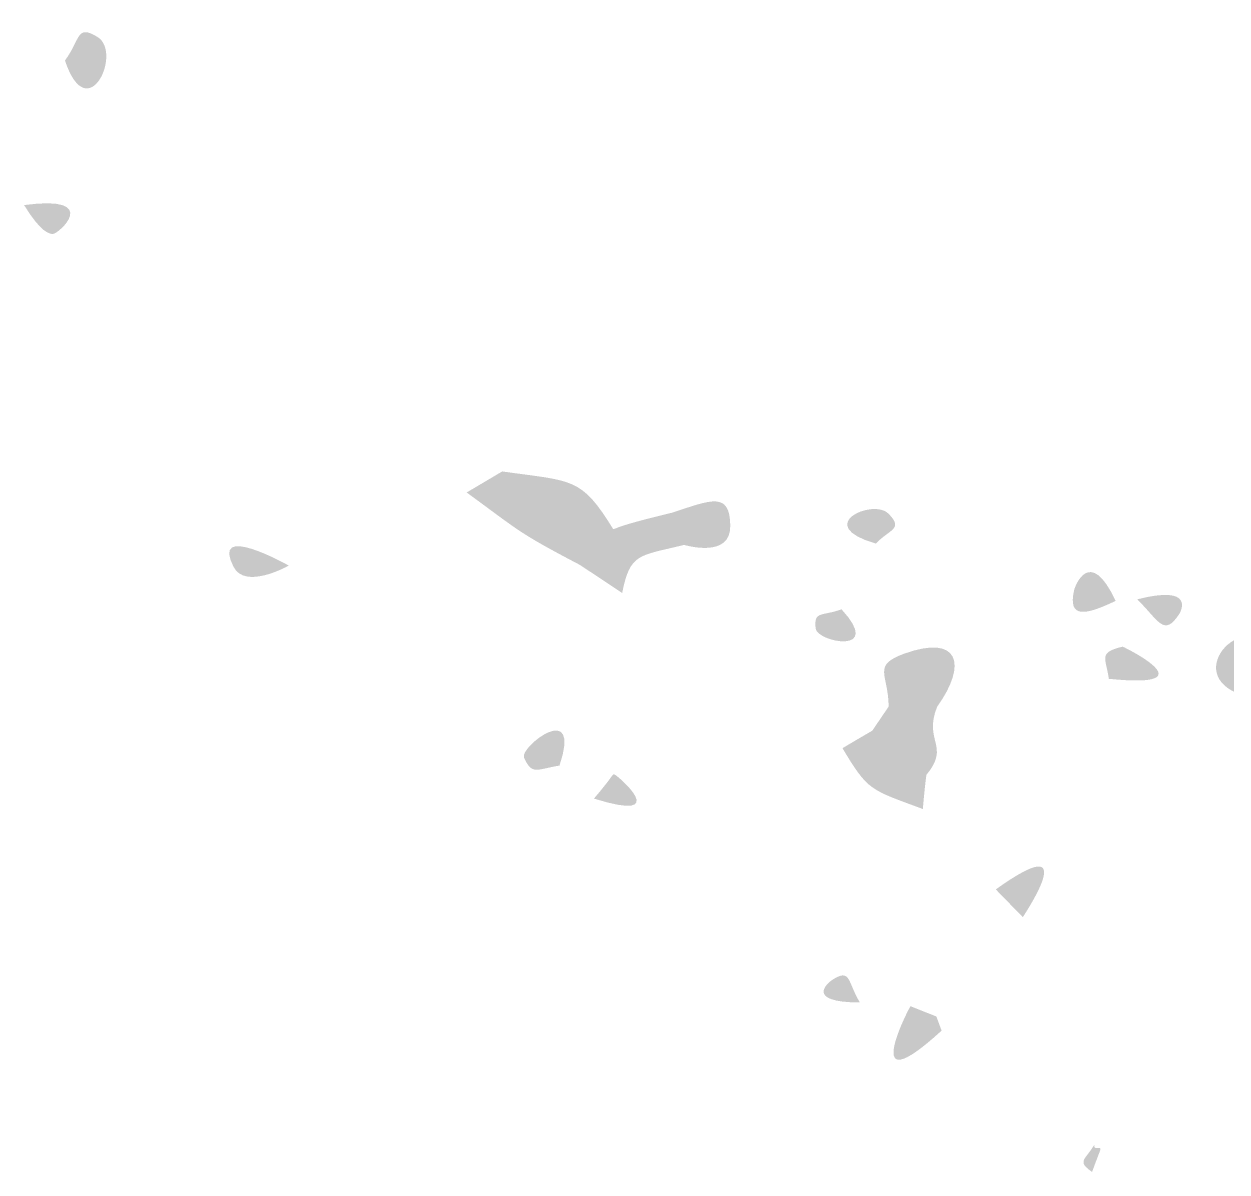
# Model space of a CAD drawing. Header units: millimetres. Extents: x 1807 to 1938, y 68 to 154.
# Drawn here: x 1892.96 to 1903.02, y 139.14 to 148.73 of the extents above; entities that cross this region are included whole.
import ezdxf

# ---------------------------------------------------------------- set-up
doc = ezdxf.new("R2010")
doc.units = ezdxf.units.MM

msp = doc.modelspace()

# ---------------------------------------------------------------- hatches: boundary and pattern name
at = {"true_color": 0x080808, "transparency": 33554687}
h = msp.add_hatch(color=18, dxfattribs=at)
edge = h.paths.add_edge_path(flags=0)
edge.add_spline(control_points=[(1893.306, 148.423), (1893.439, 148.603), (1893.4, 148.727), (1893.578, 148.62), (1893.79, 148.491), (1893.496, 147.853), (1893.306, 148.423)], knot_values=[0, 0, 0, 0, 1, 1, 1, 2, 2, 2, 2], degree=3, periodic=1)
h = msp.add_hatch(color=18, dxfattribs=at)
edge = h.paths.add_edge_path(flags=0)
edge.add_spline(control_points=[(1892.964, 147.215), (1893.624, 147.303), (1893.249, 146.97), (1893.204, 146.973), (1893.174, 146.976), (1893.108, 146.982), (1892.964, 147.215)], knot_values=[0, 0, 0, 0, 1, 1, 1, 2, 2, 2, 2], degree=3, periodic=1)
h = msp.add_hatch(color=18, dxfattribs=at)
edge = h.paths.add_edge_path(flags=0)
edge.add_spline(control_points=[(1896.962, 144.989), (1897.552, 144.905), (1897.62, 144.946), (1897.89, 144.507), (1897.89, 144.507), (1897.613, 144.207), (1897.613, 144.207), (1897.089, 144.482), (1897.116, 144.484), (1896.665, 144.813), (1896.665, 144.813), (1896.962, 144.989), (1896.962, 144.989)], knot_values=[0, 0, 0, 0, 1, 1, 1, 2, 2, 2, 3, 3, 3, 4, 4, 4, 4], degree=3, periodic=1)
h = msp.add_hatch(color=18, dxfattribs=at)
edge = h.paths.add_edge_path(flags=0)
edge.add_spline(control_points=[(1898.386, 144.645), (1898.714, 144.754), (1898.866, 144.821), (1898.869, 144.535), (1898.873, 144.267), (1898.516, 144.366), (1898.483, 144.375), (1898.39, 144.5), (1898.406, 144.492), (1898.386, 144.645)], knot_values=[0, 0, 0, 0, 1, 1, 1, 2, 2, 2, 3, 3, 3, 3], degree=3, periodic=1)
h = msp.add_hatch(color=18, dxfattribs=at)
edge = h.paths.add_edge_path(flags=0)
edge.add_spline(control_points=[(1900.086, 144.386), (1899.548, 144.541), (1900.067, 144.764), (1900.19, 144.638), (1900.32, 144.505), (1900.206, 144.511), (1900.086, 144.386)], knot_values=[0, 0, 0, 0, 1, 1, 1, 2, 2, 2, 2], degree=3, periodic=1)
h = msp.add_hatch(color=18, dxfattribs=at)
edge = h.paths.add_edge_path(flags=0)
edge.add_spline(control_points=[(1898.386, 144.645), (1898.406, 144.492), (1898.39, 144.5), (1898.483, 144.375), (1898.102, 144.281), (1898.032, 144.308), (1897.965, 143.973), (1897.965, 143.973), (1897.613, 144.207), (1897.613, 144.207), (1897.613, 144.207), (1897.89, 144.507), (1897.89, 144.507), (1897.93, 144.515), (1897.914, 144.532), (1898.386, 144.645)], knot_values=[0, 0, 0, 0, 1, 1, 1, 2, 2, 2, 3, 3, 3, 4, 4, 4, 5, 5, 5, 5], degree=3, periodic=1)
h = msp.add_hatch(color=18, dxfattribs=at)
edge = h.paths.add_edge_path(flags=0)
edge.add_spline(control_points=[(1895.178, 144.202), (1895.147, 144.185), (1894.811, 144.005), (1894.716, 144.191), (1894.524, 144.565), (1895.147, 144.219), (1895.178, 144.202)], knot_values=[0, 0, 0, 0, 1, 1, 1, 2, 2, 2, 2], degree=3, periodic=1)
h = msp.add_hatch(color=18, dxfattribs=at)
edge = h.paths.add_edge_path(flags=0)
edge.add_spline(control_points=[(1902.091, 143.907), (1901.844, 143.79), (1901.688, 143.751), (1901.744, 143.998), (1901.749, 144.022), (1901.873, 144.375), (1902.091, 143.907)], knot_values=[0, 0, 0, 0, 1, 1, 1, 2, 2, 2, 2], degree=3, periodic=1)
h = msp.add_hatch(color=18, dxfattribs=at)
edge = h.paths.add_edge_path(flags=0)
edge.add_spline(control_points=[(1902.271, 143.92), (1902.757, 144.044), (1902.637, 143.82), (1902.623, 143.798), (1902.494, 143.599), (1902.45, 143.747), (1902.271, 143.92)], knot_values=[0, 0, 0, 0, 1, 1, 1, 2, 2, 2, 2], degree=3, periodic=1)
h = msp.add_hatch(color=18, dxfattribs=at)
edge = h.paths.add_edge_path(flags=0)
edge.add_spline(control_points=[(1903.525, 143.352), (1903.505, 143.322), (1903.304, 143.028), (1903.065, 143.156), (1902.659, 143.374), (1903.281, 143.949), (1903.525, 143.352)], knot_values=[0, 0, 0, 0, 1, 1, 1, 2, 2, 2, 2], degree=3, periodic=1)
h = msp.add_hatch(color=18, dxfattribs=at)
edge = h.paths.add_edge_path(flags=0)
edge.add_spline(control_points=[(1899.799, 143.837), (1900.155, 143.451), (1899.597, 143.564), (1899.583, 143.674), (1899.565, 143.828), (1899.635, 143.776), (1899.799, 143.837)], knot_values=[0, 0, 0, 0, 1, 1, 1, 2, 2, 2, 2], degree=3, periodic=1)
h = msp.add_hatch(color=18, dxfattribs=at)
edge = h.paths.add_edge_path(flags=0)
edge.add_spline(control_points=[(1900.193, 143.024), (1900.192, 143.297), (1900.049, 143.367), (1900.326, 143.467), (1900.779, 143.629), (1900.856, 143.382), (1900.598, 143.021), (1900.598, 143.021), (1900.193, 143.024), (1900.193, 143.024)], knot_values=[0, 0, 0, 0, 1, 1, 1, 2, 2, 2, 3, 3, 3, 3], degree=3, periodic=1)
h = msp.add_hatch(color=18, dxfattribs=at)
edge = h.paths.add_edge_path(flags=0)
edge.add_spline(control_points=[(1902.034, 143.256), (1902.012, 143.427), (1901.939, 143.475), (1902.15, 143.525), (1902.151, 143.525), (1902.896, 143.167), (1902.034, 143.256)], knot_values=[0, 0, 0, 0, 1, 1, 1, 2, 2, 2, 2], degree=3, periodic=1)
h = msp.add_hatch(color=18, dxfattribs=at)
edge = h.paths.add_edge_path(flags=0)
edge.add_spline(control_points=[(1897.441, 142.531), (1897.247, 142.499), (1897.212, 142.448), (1897.144, 142.598), (1897.105, 142.685), (1897.632, 143.096), (1897.441, 142.531)], knot_values=[0, 0, 0, 0, 1, 1, 1, 2, 2, 2, 2], degree=3, periodic=1)
h = msp.add_hatch(color=18, dxfattribs=at)
edge = h.paths.add_edge_path(flags=0)
edge.add_spline(control_points=[(1900.193, 143.024), (1900.193, 143.024), (1900.598, 143.021), (1900.598, 143.021), (1900.482, 142.731), (1900.712, 142.699), (1900.509, 142.453), (1900.166, 142.549), (1900.13, 142.533), (1900.058, 142.825), (1900.058, 142.825), (1900.193, 143.024), (1900.193, 143.024)], knot_values=[0, 0, 0, 0, 1, 1, 1, 2, 2, 2, 3, 3, 3, 4, 4, 4, 4], degree=3, periodic=1)
h = msp.add_hatch(color=18, dxfattribs=at)
edge = h.paths.add_edge_path(flags=0)
edge.add_spline(control_points=[(1900.058, 142.825), (1900.13, 142.533), (1900.166, 142.549), (1900.509, 142.453), (1900.496, 142.365), (1900.481, 142.191), (1900.479, 142.168), (1900.035, 142.332), (1900.022, 142.318), (1899.807, 142.676), (1900.04, 142.815), (1900.04, 142.811), (1900.058, 142.825)], knot_values=[0, 0, 0, 0, 1, 1, 1, 2, 2, 2, 3, 3, 3, 4, 4, 4, 4], degree=3, periodic=1)
h = msp.add_hatch(color=18, dxfattribs=at)
edge = h.paths.add_edge_path(flags=0)
edge.add_spline(control_points=[(1897.729, 142.255), (1897.902, 142.456), (1897.879, 142.463), (1897.902, 142.456), (1897.924, 142.449), (1898.4, 142.045), (1897.729, 142.255)], knot_values=[0, 0, 0, 0, 1, 1, 1, 2, 2, 2, 2], degree=3, periodic=1)
h = msp.add_hatch(color=18, dxfattribs=at)
edge = h.paths.add_edge_path(flags=0)
edge.add_spline(control_points=[(1901.089, 141.496), (1901.822, 142.021), (1901.338, 141.303), (1901.315, 141.264), (1901.315, 141.264), (1901.089, 141.496), (1901.089, 141.496)], knot_values=[0, 0, 0, 0, 1, 1, 1, 2, 2, 2, 2], degree=3, periodic=1)
h = msp.add_hatch(color=18, dxfattribs=at)
edge = h.paths.add_edge_path(flags=0)
edge.add_spline(control_points=[(1899.953, 140.551), (1899.476, 140.553), (1899.698, 140.725), (1899.719, 140.738), (1899.88, 140.843), (1899.847, 140.723), (1899.953, 140.551)], knot_values=[0, 0, 0, 0, 1, 1, 1, 2, 2, 2, 2], degree=3, periodic=1)
h = msp.add_hatch(color=18, dxfattribs=at)
edge = h.paths.add_edge_path(flags=0)
edge.add_spline(control_points=[(1900.376, 140.52), (1900.376, 140.52), (1900.592, 140.434), (1900.592, 140.434), (1900.592, 140.434), (1900.636, 140.316), (1900.636, 140.316), (1899.935, 139.675), (1900.36, 140.501), (1900.376, 140.52)], knot_values=[0, 0, 0, 0, 1, 1, 1, 2, 2, 2, 3, 3, 3, 3], degree=3, periodic=1)
h = msp.add_hatch(color=18, dxfattribs=at)
edge = h.paths.add_edge_path(flags=0)
edge.add_spline(control_points=[(1901.912, 139.361), (1901.905, 139.31), (1901.967, 139.354), (1901.964, 139.325), (1901.962, 139.309), (1901.964, 139.325), (1901.894, 139.135), (1901.763, 139.226), (1901.837, 139.234), (1901.912, 139.361)], knot_values=[0, 0, 0, 0, 1, 1, 1, 2, 2, 2, 3, 3, 3, 3], degree=3, periodic=1)

doc.saveas('drawing.dxf')
